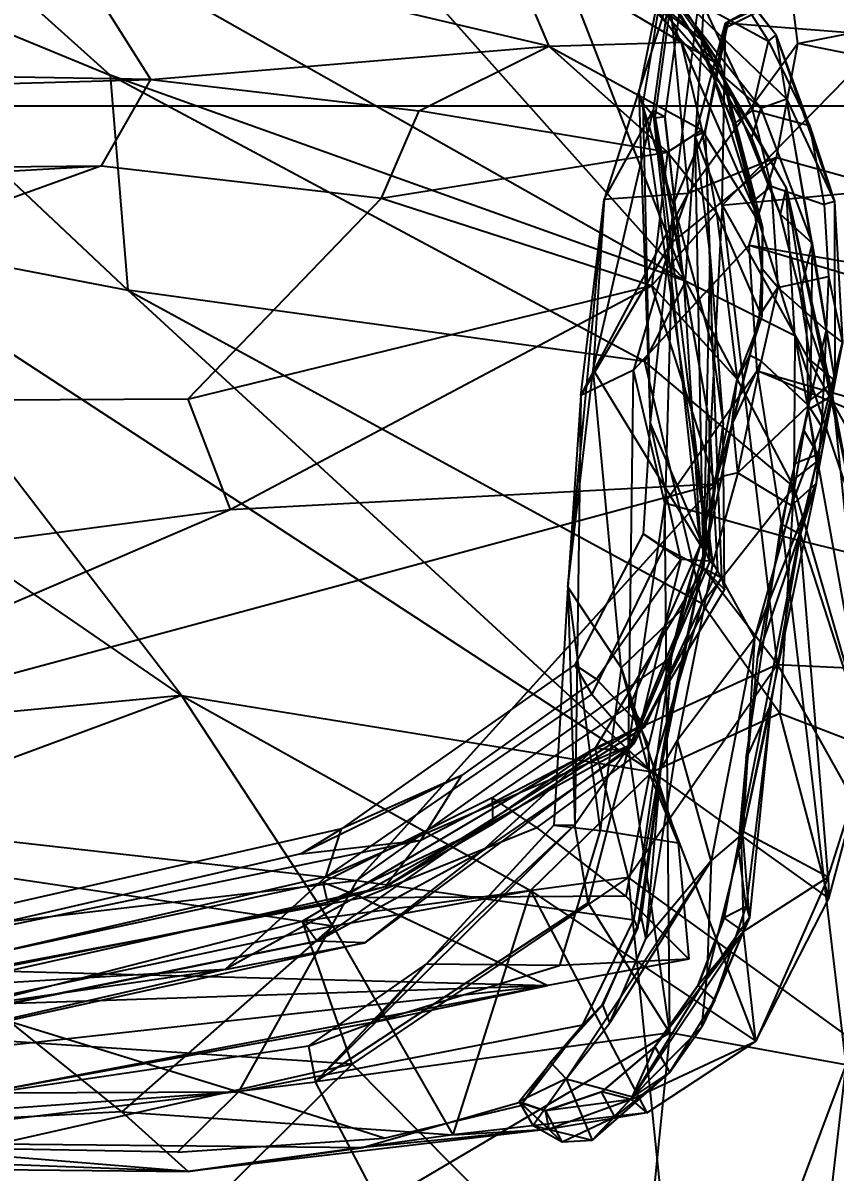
# Model space of a CAD drawing. Extents: x 11992 to 29481, y -6727 to 6811.
# Drawn here: x 17277.8 to 17313.9, y -1677.8 to -1626.6 of the extents above; entities that cross this region are included whole.
import ezdxf

# ---------------------------------------------------------------- set-up
doc = ezdxf.new("R2010")
doc.units = 0
doc.header["$MEASUREMENT"] = 0
doc.layers.get('0').update_dxf_attribs({"color": 8, "linetype": 'CONTINUOUS'})
doc.layers.get('Defpoints').update_dxf_attribs({"color": 8, "linetype": 'CONTINUOUS'})
doc.layers.add('zoylight 4标注', color=9, linetype='CONTINUOUS')
doc.styles.add('CCD-DIM', font='archs.shx', dxfattribs={"width": 0.8})
doc.dimstyles.new('zoylight_DIM_40', dxfattribs={"dimscale": 40, "dimtxt": 1.9, "dimasz": 0.4, "dimexe": 0.5, "dimexo": 0.5, "dimgap": 0.5, "dimtad": 1, "dimdec": 0, "dimrnd": 5, "dimzin": 12, "dimdsep": 46, "dimtxsty": 'CCD-DIM', "dimblk": 'CCD_Dimension_Tick', "dimcen": 0.125, "dimclrd": 44, "dimclre": 44, "dimclrt": 50, "dimadec": 0, "dimazin": 0, "dimtfac": 1, "dimtdec": 0, "dimtmove": 2, "dimatfit": 3, "dimldrblk": 'CCD_Leader_Dot', "dimfxl": 0, "dimtvp": 1, "dimtolj": 1, "dimtzin": 0, "dimarcsym": 0})

# ---------------------------------------------------------------- blocks, each defined once
blk = doc.blocks.new('CCD_Dimension_Tick')
at = {"color": 0, "linetype": 'ByBlock'}
for p, q in [((-1.0906, 0), (0, 0)), ((0, 0), (1.0906, 0))]:
    blk.add_line(p, q, dxfattribs=at)
at = {"color": 0, "linetype": 'Continuous', "const_width": 0.6075}
blk.add_lwpolyline([(-0.6104, -0.6104), (0.6104, 0.6104)], dxfattribs=at)
blk = doc.blocks.new('*D124')
at = {"layer": 'Defpoints', "color": 0, "linetype": 'Continuous'}
for p in [(16998.772, -1630.281), (16998.772, -1694.142, -420.001), (17698.772, -1694.142, -420.001)]:
    blk.add_point(p, dxfattribs=at)
at = {"layer": 'zoylight 4标注', "color": 44, "linetype": 'Continuous', "lineweight": -2}
blk.add_line((16998.772, -1674.142), (16998.772, -1610.281), dxfattribs=at)
at = {"layer": 'zoylight 4标注', "color": 44, "lineweight": -2}
for p, q in [((17698.772, -1674.142), (17698.772, -1610.281)), ((17682.772, -1630.281), (17014.772, -1630.281))]:
    blk.add_line(p, q, dxfattribs=at)
at = {"layer": 'zoylight 4标注', "color": 44, "linetype": 'Continuous', "lineweight": -2, "xscale": 16, "yscale": 16, "zscale": 16, "rotation": 180}
blk.add_blockref('CCD_Dimension_Tick', (16998.772, -1630.281), dxfattribs=at)
at = {"layer": 'zoylight 4标注', "color": 44, "linetype": 'Continuous', "lineweight": -2, "xscale": 16, "yscale": 16, "zscale": 16}
blk.add_blockref('CCD_Dimension_Tick', (17698.772, -1630.281), dxfattribs=at)
at = {"layer": 'zoylight 4标注', "color": 50, "linetype": 'Continuous', "insert": (17348.772, -1572.281), "char_height": 76, "attachment_point": 5, "style": 'CCD-DIM'}
blk.add_mtext('\\A1;700', dxfattribs=at)
blk = doc.blocks.new('CCD_Leader_Dot')
at = {"color": 0, "linetype": 'ByBlock'}
blk.add_line((-5, 0), (-10, 0), dxfattribs=at)
at = {"color": 0, "linetype": 'ByBlock', "const_width": 5}
blk.add_lwpolyline([(-2.5, 0, 1), (2.5, 0, 1)], format="xyb", close=True, dxfattribs=at)

msp = doc.modelspace()

# ---------------------------------------------------------------- linework, layer by layer
for p, q in [((17307.269, -1638.083, -1995.451), (17265.766, -1614.588, -1859.261)), ((17265.766, -1614.588, -1859.261), (17281.65, -1628.913, -1914.436)), ((17307.269, -1638.083, -1995.451), (17287.317, -1615.694, -1927.881)), ((17300.804, -1619.023, -2022.403), (17307.077, -1627.434, -2050.601)), ((17307.269, -1638.083, -1995.451), (17300.916, -1621.78, -1976.511)), ((17308.008, -1627.351, -2010.087), (17300.916, -1621.78, -1976.511)), ((17307.077, -1627.434, -2050.601), (17304.408, -1621.577, -2024.316)), ((17304.408, -1621.577, -2024.316), (17308.833, -1628.475, -2037.356)), ((17312.268, -1627.505, -2044.618), (17311.543, -1621.65, -2019.834)), ((17264.899, -1621.999, -1860.637), (17281.65, -1628.913, -1914.436)), ((17264.899, -1621.999, -1860.637), (17282.442, -1638.479, -1924.806)), ((17307.37, -1622.008, -2002.717), (17311.309, -1627.11, -2025.089)), ((17301.183, -1627.618, -2056.676), (17279.278, -1622.445, -2041.902)), ((17283.465, -1629.103, -2062.069), (17279.278, -1622.445, -2041.902)), ((17299.115, -1622.723, -2041.228), (17307.077, -1627.434, -2050.601)), ((17299.115, -1622.723, -2041.228), (17301.183, -1627.618, -2056.676)), ((17306.563, -1622.898, -2000.687), (17305.192, -1629.701, -1998.666)), ((17306.563, -1622.898, -2000.687), (17305.372, -1630.154, -2001.917)), ((17309.388, -1629.937, -2024.152), (17303.705, -1623.532, -1991.712)), ((17308.008, -1627.351, -2010.087), (17303.705, -1623.532, -1991.712)), ((17314.413, -1623.7, -1999.302), (17309.059, -1626.593, -1998.889)), ((17310.631, -1630.373, -2026.725), (17305.716, -1624.164, -1996.96)), ((17305.716, -1624.164, -1996.96), (17311.761, -1629.959, -2029.608)), ((17306.678, -1624.316, -2003.126), (17305.826, -1630.474, -2001.525)), ((17307.962, -1627.728, -2031.078), (17305.952, -1624.408, -2016.663)), ((17308.833, -1628.475, -2037.356), (17305.952, -1624.408, -2016.663)), ((17308.827, -1624, -2017.639), (17311.309, -1627.11, -2025.089)), ((17308.827, -1624, -2017.639), (17310.96, -1627.398, -2031.721)), ((17314.186, -1624.247, -1999.929), (17309.059, -1626.593, -1998.889)), ((17314.186, -1624.247, -1999.929), (17309.132, -1626.766, -1998.78)), ((17305.85, -1624.485, -2016.946), (17307.975, -1627.733, -2031.075)), ((17305.92, -1630.812, -2002.07), (17306.778, -1624.57, -2003.56)), ((17307.161, -1624.864, -2003.044), (17306.351, -1630.748, -2001.524)), ((17307.162, -1624.864, -2003.044), (17306.351, -1630.748, -2001.524)), ((17306.736, -1634.651, -1995.281), (17308.009, -1624.509, -1998.374)), ((17312.268, -1627.505, -2044.618), (17327.392, -1624.51, -2023.553)), ((17306.554, -1625.371, -2015.253), (17303.65, -1634.437, -2017.503)), ((17308.294, -1628.374, -2017.007), (17305.523, -1625.214, -2001.11)), ((17306.554, -1625.371, -2015.253), (17307.396, -1634.174, -2047.316)), ((17308.075, -1625.824, -2026.726), (17307.975, -1627.733, -2031.075)), ((17308.075, -1625.824, -2026.726), (17310.257, -1630.464, -2043.468)), ((17308.075, -1625.824, -2026.726), (17310.96, -1627.398, -2031.721)), ((17307.707, -1631.617, -1996.489), (17309.059, -1626.593, -1998.889)), ((17308.146, -1631.371, -1996.247), (17309.163, -1626.577, -1997.999)), ((17308.168, -1631.39, -1997.08), (17309.059, -1626.593, -1998.889)), ((17308.168, -1631.39, -1997.08), (17309.132, -1626.766, -1998.78)), ((17308.902, -1634.694, -1992.328), (17309.059, -1626.593, -1998.889)), ((17316.279, -1627.157, -1995.51), (17309.059, -1626.593, -1998.889)), ((17309.163, -1626.577, -1997.999), (17309.132, -1626.766, -1998.78)), ((17301.183, -1627.618, -2056.676), (17307.077, -1627.434, -2050.601)), ((17307.077, -1627.434, -2050.601), (17308.004, -1631.348, -2059.614)), ((17307.077, -1627.434, -2050.601), (17308.833, -1628.475, -2037.356)), ((17307.077, -1627.434, -2050.601), (17310.701, -1635.708, -2056.899)), ((17307.269, -1638.083, -1995.451), (17308.008, -1627.351, -2010.087)), ((17312.268, -1627.505, -2044.618), (17307.396, -1634.174, -2047.316)), ((17312.145, -1640.51, -2020.107), (17308.008, -1627.351, -2010.087)), ((17311.749, -1633.915, -2037.364), (17308.008, -1627.351, -2010.087)), ((17308.008, -1627.351, -2010.087), (17309.388, -1629.937, -2024.152)), ((17308.902, -1634.694, -1992.328), (17316.279, -1627.157, -1995.51)), ((17310.257, -1630.464, -2043.468), (17310.96, -1627.398, -2031.721)), ((17310.96, -1627.398, -2031.721), (17311.309, -1627.11, -2025.089)), ((17310.96, -1627.398, -2031.721), (17312.785, -1631.152, -2043.223)), ((17312.785, -1631.152, -2043.223), (17311.309, -1627.11, -2025.089)), ((17311.761, -1629.959, -2029.608), (17311.309, -1627.11, -2025.089)), ((17313.911, -1634.537, -2048.275), (17311.309, -1627.11, -2025.089)), ((17311.323, -1632.577, -2056.07), (17312.268, -1627.505, -2044.618)), ((17349.556, -1634.996, -2040.134), (17312.268, -1627.505, -2044.618)), ((17283.465, -1629.103, -2062.069), (17301.183, -1627.618, -2056.676)), ((17295.414, -1630.49, -2062.988), (17301.183, -1627.618, -2056.676)), ((17301.183, -1627.618, -2056.676), (17308.004, -1631.348, -2059.614)), ((17306.471, -1632.331, -2062.772), (17301.183, -1627.618, -2056.676)), ((17307.962, -1627.728, -2031.078), (17309.394, -1631.076, -2042.791)), ((17308.833, -1628.475, -2037.356), (17307.962, -1627.728, -2031.078)), ((17307.975, -1627.733, -2031.075), (17309.408, -1631.084, -2042.791)), ((17310.203, -1631.677, -2030.752), (17308.294, -1628.374, -2017.007)), ((17310.631, -1630.373, -2026.725), (17308.294, -1628.374, -2017.007)), ((17308.833, -1628.475, -2037.356), (17309.394, -1631.076, -2042.791)), ((17308.833, -1628.475, -2037.356), (17310.701, -1635.708, -2056.899)), ((17283.465, -1629.103, -2062.069), (17251.189, -1628.564, -2058.057)), ((17305.442, -1641.657, -1989.863), (17281.65, -1628.913, -1914.436)), ((17307.269, -1638.083, -1995.451), (17281.65, -1628.913, -1914.436)), ((17281.65, -1628.913, -1914.436), (17282.442, -1638.479, -1924.806)), ((17199.692, -1631.437, -2060.131), (17283.465, -1629.103, -2062.069)), ((17281.275, -1632.938, -2065.913), (17283.465, -1629.103, -2062.069)), ((17283.465, -1629.103, -2062.069), (17295.414, -1630.49, -2062.988)), ((17305.192, -1629.701, -1998.666), (17305.698, -1644.369, -1995.855)), ((17305.372, -1630.154, -2001.917), (17305.192, -1629.701, -1998.666)), ((17306.736, -1634.651, -1995.281), (17305.192, -1629.701, -1998.666)), ((17311.749, -1633.915, -2037.364), (17309.388, -1629.937, -2024.152)), ((17309.388, -1629.937, -2024.152), (17311.486, -1635.111, -2042.155)), ((17310.631, -1630.373, -2026.725), (17311.761, -1629.959, -2029.608)), ((17312.915, -1636.39, -2046.513), (17311.761, -1629.959, -2029.608)), ((17311.761, -1629.959, -2029.608), (17313.918, -1642.521, -2059.599)), ((17311.761, -1629.959, -2029.608), (17313.911, -1634.537, -2048.275)), ((17293.732, -1634.382, -2065.994), (17295.414, -1630.49, -2062.988)), ((17306.471, -1632.331, -2062.772), (17295.414, -1630.49, -2062.988)), ((17303.156, -1642.007, -2015.885), (17305.826, -1630.474, -2001.525)), ((17303.65, -1634.437, -2017.503), (17305.826, -1630.474, -2001.525)), ((17305.372, -1630.154, -2001.917), (17305.92, -1630.812, -2002.07)), ((17305.372, -1630.154, -2001.917), (17308.358, -1650.546, -1997.482)), ((17305.372, -1630.154, -2001.917), (17305.698, -1644.369, -1995.855)), ((17307.939, -1649.834, -1996.652), (17305.826, -1630.474, -2001.525)), ((17305.826, -1630.474, -2001.525), (17306.351, -1630.748, -2001.524)), ((17307.18, -1637.954, -1999.564), (17305.826, -1630.474, -2001.525)), ((17310.257, -1630.464, -2043.468), (17309.408, -1631.084, -2042.791)), ((17310.631, -1630.373, -2026.725), (17310.203, -1631.677, -2030.752)), ((17310.257, -1630.464, -2043.468), (17311.084, -1633.853, -2052.401)), ((17310.257, -1630.464, -2043.468), (17312.785, -1631.152, -2043.223)), ((17310.631, -1630.373, -2026.725), (17312.915, -1636.39, -2046.513)), ((17305.92, -1630.812, -2002.07), (17306.351, -1630.748, -2001.524)), ((17305.92, -1630.812, -2002.07), (17307.116, -1637.576, -1999.745)), ((17305.92, -1630.812, -2002.07), (17308.358, -1650.546, -1997.482)), ((17307.18, -1637.954, -1999.564), (17306.351, -1630.748, -2001.524)), ((17306.351, -1630.748, -2001.524), (17307.116, -1637.576, -1999.745)), ((17310.285, -1634.501, -2051.834), (17309.394, -1631.076, -2042.791)), ((17309.408, -1631.084, -2042.791), (17310.297, -1634.506, -2051.835)), ((17306.471, -1632.331, -2062.772), (17308.004, -1631.348, -2059.614)), ((17306.736, -1634.651, -1995.281), (17308.146, -1631.371, -1996.247)), ((17307.707, -1631.617, -1996.489), (17308.168, -1631.39, -1997.08)), ((17308.645, -1635.026, -2062.863), (17308.004, -1631.348, -2059.614)), ((17310.701, -1635.708, -2056.899), (17308.004, -1631.348, -2059.614)), ((17308.146, -1631.371, -1996.247), (17308.48, -1641.064, -1993.098)), ((17308.146, -1631.371, -1996.247), (17308.168, -1631.39, -1997.08)), ((17308.368, -1637.01, -1995.236), (17308.168, -1631.39, -1997.08)), ((17308.368, -1637.01, -1995.236), (17308.168, -1631.39, -1997.08)), ((17312.785, -1631.152, -2043.223), (17313.911, -1634.537, -2048.275)), ((17312.785, -1631.152, -2043.223), (17313.444, -1634.669, -2052.418)), ((17308.902, -1634.694, -1992.328), (17307.707, -1631.617, -1996.489)), ((17308.078, -1650.872, -1991.812), (17307.707, -1631.617, -1996.489)), ((17307.707, -1631.617, -1996.489), (17308.368, -1637.01, -1995.236)), ((17310.203, -1631.677, -2030.752), (17311.486, -1635.09, -2042.129)), ((17293.732, -1634.382, -2065.994), (17306.471, -1632.331, -2062.772)), ((17306.471, -1632.331, -2062.772), (17305.777, -1638.276, -2065.582)), ((17306.471, -1632.331, -2062.772), (17308.645, -1635.026, -2062.863)), ((17311.323, -1632.577, -2056.07), (17306.598, -1636.395, -2055.514)), ((17311.323, -1632.577, -2056.07), (17307.396, -1634.174, -2047.316)), ((17310.106, -1636.47, -2060.567), (17311.323, -1632.577, -2056.07)), ((17311.323, -1632.577, -2056.07), (17351.425, -1643.593, -2056.102)), ((17200.468, -1637.566, -2066.023), (17281.275, -1632.938, -2065.913)), ((17200.946, -1633.905, -2063.23), (17281.275, -1632.938, -2065.913)), ((17281.275, -1632.938, -2065.913), (17251.99, -1643.502, -2069.438)), ((17281.275, -1632.938, -2065.913), (17293.732, -1634.382, -2065.994)), ((17308.902, -1634.694, -1992.328), (17316.695, -1633.944, -1991.778)), ((17311.084, -1633.853, -2052.401), (17310.297, -1634.506, -2051.835)), ((17311.084, -1633.853, -2052.401), (17311.378, -1638.357, -2061.187)), ((17311.084, -1633.853, -2052.401), (17313.444, -1634.669, -2052.418)), ((17311.749, -1633.915, -2037.364), (17311.486, -1635.111, -2042.155)), ((17312.145, -1640.51, -2020.107), (17311.749, -1633.915, -2037.364)), ((17311.749, -1633.915, -2037.364), (17314.843, -1648.496, -2051.839)), ((17311.749, -1633.915, -2037.364), (17313.811, -1643.169, -2059.137)), ((17311.749, -1633.915, -2037.364), (17312.664, -1639.727, -2053.578)), ((17293.732, -1634.382, -2065.994), (17285.11, -1643.334, -2068.05)), ((17293.732, -1634.382, -2065.994), (17305.777, -1638.276, -2065.582)), ((17302.035, -1651.696, -2041.628), (17303.65, -1634.437, -2017.503)), ((17302.608, -1643.174, -2054.221), (17307.396, -1634.174, -2047.316)), ((17302.608, -1643.174, -2054.221), (17303.65, -1634.437, -2017.503)), ((17303.65, -1634.437, -2017.503), (17303.156, -1642.007, -2015.885)), ((17307.396, -1634.174, -2047.316), (17303.65, -1634.437, -2017.503)), ((17306.736, -1634.651, -1995.281), (17305.698, -1644.369, -1995.855)), ((17306.736, -1634.651, -1995.281), (17306.304, -1649.942, -1992.051)), ((17306.598, -1636.395, -2055.514), (17307.396, -1634.174, -2047.316)), ((17306.736, -1634.651, -1995.281), (17308.48, -1641.064, -1993.098)), ((17310.701, -1635.708, -2056.899), (17310.285, -1634.501, -2051.834)), ((17310.285, -1634.501, -2051.834), (17310.659, -1637.511, -2058.04)), ((17310.297, -1634.506, -2051.835), (17310.671, -1637.515, -2058.042)), ((17313.911, -1634.537, -2048.275), (17313.444, -1634.669, -2052.418)), ((17313.444, -1634.669, -2052.418), (17313.638, -1637.869, -2058.982)), ((17313.911, -1634.537, -2048.275), (17313.918, -1642.521, -2059.599)), ((17313.911, -1634.537, -2048.275), (17314.268, -1640.802, -2061.098)), ((17308.645, -1635.026, -2062.863), (17305.777, -1638.276, -2065.582)), ((17308.902, -1634.694, -1992.328), (17308.078, -1650.872, -1991.812)), ((17308.645, -1635.026, -2062.863), (17309.567, -1642.448, -2064.532)), ((17308.645, -1635.026, -2062.863), (17310.668, -1639.66, -2061.316)), ((17308.902, -1634.694, -1992.328), (17320.591, -1655.595, -1984.998)), ((17311.373, -1655.144, -1985.68), (17308.902, -1634.694, -1992.328)), ((17312.915, -1636.39, -2046.513), (17311.486, -1635.09, -2042.129)), ((17312.376, -1638.583, -2050.945), (17311.486, -1635.09, -2042.129)), ((17311.486, -1635.111, -2042.155), (17312.664, -1639.727, -2053.578)), ((17284.829, -1656.531, -1962.324), (17268.969, -1635.887, -1887.625)), ((17305.78, -1659.922, -2010.598), (17268.969, -1635.887, -1887.625)), ((17268.969, -1635.887, -1887.625), (17282.442, -1638.479, -1924.806)), ((17310.701, -1635.708, -2056.899), (17310.659, -1637.511, -2058.04)), ((17310.701, -1635.708, -2056.899), (17310.668, -1639.66, -2061.316)), ((17306.598, -1636.395, -2055.514), (17302.608, -1643.174, -2054.221)), ((17306.598, -1636.395, -2055.514), (17304.959, -1642.041, -2060.385)), ((17310.106, -1636.47, -2060.567), (17304.959, -1642.041, -2060.385)), ((17310.106, -1636.47, -2060.567), (17351.425, -1643.593, -2056.102)), ((17310.106, -1636.47, -2060.567), (17356.685, -1650.395, -2062.042)), ((17310.465, -1642.072, -2062.86), (17310.106, -1636.47, -2060.567)), ((17312.915, -1636.39, -2046.513), (17312.376, -1638.583, -2050.945)), ((17312.915, -1636.39, -2046.513), (17312.854, -1641.626, -2056.936)), ((17312.915, -1636.39, -2046.513), (17313.918, -1642.521, -2059.599)), ((17308.078, -1650.872, -1991.812), (17308.368, -1637.01, -1995.236)), ((17308.368, -1637.01, -1995.236), (17308.954, -1644.473, -1993.383)), ((17308.48, -1641.064, -1993.098), (17308.368, -1637.01, -1995.236)), ((17308.368, -1637.01, -1995.236), (17308.954, -1644.473, -1993.383)), ((17307.116, -1637.576, -1999.745), (17308.343, -1644.431, -1997.903)), ((17310.671, -1637.515, -2058.042), (17310.551, -1639.622, -2061.238)), ((17310.668, -1639.66, -2061.316), (17310.659, -1637.511, -2058.04)), ((17311.378, -1638.357, -2061.187), (17310.671, -1637.515, -2058.042)), ((17307.269, -1638.083, -1995.451), (17305.442, -1641.657, -1989.863)), ((17307.18, -1637.954, -1999.564), (17307.939, -1649.834, -1996.652)), ((17307.18, -1637.954, -1999.564), (17308.343, -1644.431, -1997.903)), ((17312.145, -1640.51, -2020.107), (17307.269, -1638.083, -1995.451)), ((17307.269, -1638.083, -1995.451), (17312.093, -1647.246, -2016.184)), ((17311.378, -1638.357, -2061.187), (17313.638, -1637.869, -2058.982)), ((17313.638, -1637.869, -2058.982), (17313.533, -1640.262, -2062.548)), ((17313.638, -1637.869, -2058.982), (17314.268, -1640.802, -2061.098)), ((17305.442, -1641.657, -1989.863), (17282.442, -1638.479, -1924.806)), ((17282.442, -1638.479, -1924.806), (17308.008, -1652.421, -2004.703)), ((17305.78, -1659.922, -2010.598), (17282.442, -1638.479, -1924.806)), ((17285.11, -1643.334, -2068.05), (17305.777, -1638.276, -2065.582)), ((17287.005, -1648.241, -2067.458), (17305.777, -1638.276, -2065.582)), ((17308.604, -1647.094, -2065.626), (17305.777, -1638.276, -2065.582)), ((17309.567, -1642.448, -2064.532), (17305.777, -1638.276, -2065.582)), ((17311.378, -1638.357, -2061.187), (17310.551, -1639.622, -2061.238)), ((17311.378, -1638.357, -2061.187), (17310.636, -1641.645, -2064.101)), ((17311.378, -1638.357, -2061.187), (17313.533, -1640.262, -2062.548)), ((17312.854, -1641.626, -2056.936), (17312.376, -1638.583, -2050.945)), ((17309.567, -1642.448, -2064.532), (17310.668, -1639.66, -2061.316)), ((17310.121, -1641.388, -2062.754), (17310.668, -1639.66, -2061.316)), ((17310.551, -1639.622, -2061.238), (17310.136, -1641.395, -2062.753)), ((17312.75, -1643.79, -2060.243), (17312.664, -1639.727, -2053.578)), ((17312.664, -1639.727, -2053.578), (17313.811, -1643.169, -2059.137)), ((17313.533, -1640.262, -2062.548), (17312.743, -1643.608, -2065.263)), ((17313.533, -1640.262, -2062.548), (17313.325, -1644.535, -2065.019)), ((17313.533, -1640.262, -2062.548), (17314.268, -1640.802, -2061.098)), ((17312.145, -1640.51, -2020.107), (17312.093, -1647.246, -2016.184)), ((17312.145, -1640.51, -2020.107), (17314.843, -1648.496, -2051.839)), ((17312.145, -1640.51, -2020.107), (17315.444, -1658.845, -2051.343)), ((17313.095, -1647.088, -2064.867), (17314.268, -1640.802, -2061.098)), ((17313.325, -1644.535, -2065.019), (17314.268, -1640.802, -2061.098)), ((17314.268, -1640.802, -2061.098), (17313.918, -1642.521, -2059.599)), ((17308.48, -1641.064, -1993.098), (17308.954, -1644.473, -1993.383)), ((17308.48, -1641.064, -1993.098), (17308.868, -1651.272, -1991.111)), ((17305.442, -1641.657, -1989.863), (17312.093, -1647.246, -2016.184)), ((17305.442, -1641.657, -1989.863), (17308.008, -1652.421, -2004.703)), ((17309.328, -1644.497, -2064.421), (17310.121, -1641.388, -2062.754)), ((17310.136, -1641.395, -2062.753), (17309.385, -1644.351, -2064.364)), ((17310.636, -1641.645, -2064.101), (17309.385, -1644.351, -2064.364)), ((17310.121, -1641.388, -2062.754), (17309.567, -1642.448, -2064.532)), ((17309.605, -1646.615, -2066.126), (17310.636, -1641.645, -2064.101)), ((17310.636, -1641.645, -2064.101), (17310.136, -1641.395, -2062.753)), ((17310.636, -1641.645, -2064.101), (17312.743, -1643.608, -2065.263)), ((17312.854, -1641.626, -2056.936), (17312.814, -1643.374, -2059.777)), ((17312.854, -1641.626, -2056.936), (17313.918, -1642.521, -2059.599)), ((17302.035, -1651.696, -2041.628), (17303.156, -1642.007, -2015.885)), ((17304.959, -1642.041, -2060.385), (17302.608, -1643.174, -2054.221)), ((17307.939, -1649.834, -1996.652), (17303.156, -1642.007, -2015.885)), ((17304.401, -1655.291, -2023.961), (17303.156, -1642.007, -2015.885)), ((17304.737, -1658.842, -2062.361), (17304.959, -1642.041, -2060.385)), ((17306.355, -1647.968, -2062.984), (17304.959, -1642.041, -2060.385)), ((17310.465, -1642.072, -2062.86), (17306.355, -1647.968, -2062.984)), ((17352.24, -1659.553, -2065.264), (17310.465, -1642.072, -2062.86)), ((17310.465, -1642.072, -2062.86), (17362.136, -1656.953, -2064.437)), ((17310.465, -1642.072, -2062.86), (17311.626, -1649.451, -2064.247)), ((17308.604, -1647.094, -2065.626), (17309.567, -1642.448, -2064.532)), ((17309.328, -1644.497, -2064.421), (17309.567, -1642.448, -2064.532)), ((17313.918, -1642.521, -2059.599), (17312.814, -1643.374, -2059.777)), ((17313.095, -1647.088, -2064.867), (17313.918, -1642.521, -2059.599)), ((17313.171, -1645.799, -2062.23), (17313.918, -1642.521, -2059.599)), ((17285.11, -1643.334, -2068.05), (17251.99, -1643.502, -2069.438)), ((17285.11, -1643.334, -2068.05), (17287.005, -1648.241, -2067.458)), ((17302.608, -1643.174, -2054.221), (17302.035, -1651.696, -2041.628)), ((17302.608, -1643.174, -2054.221), (17302.345, -1662.279, -2056.26)), ((17312.362, -1649.285, -2061.592), (17313.811, -1643.169, -2059.137)), ((17312.521, -1644.704, -2060.895), (17312.814, -1643.374, -2059.777)), ((17312.75, -1643.79, -2060.243), (17313.811, -1643.169, -2059.137)), ((17313.097, -1646.115, -2061.539), (17313.811, -1643.169, -2059.137)), ((17314.843, -1648.496, -2051.839), (17313.811, -1643.169, -2059.137)), ((17313.811, -1643.169, -2059.137), (17315.444, -1658.845, -2051.343)), ((17309.605, -1646.615, -2066.126), (17312.743, -1643.608, -2065.263)), ((17312.75, -1643.79, -2060.243), (17311.951, -1647.016, -2061.839)), ((17311.984, -1648.059, -2065.792), (17312.743, -1643.608, -2065.263)), ((17313.325, -1644.535, -2065.019), (17312.743, -1643.608, -2065.263)), ((17313.097, -1646.115, -2061.539), (17312.75, -1643.79, -2060.243)), ((17305.698, -1644.369, -1995.855), (17305.381, -1649.324, -1994.133)), ((17307.057, -1650.47, -1997.199), (17305.698, -1644.369, -1995.855)), ((17308.358, -1650.546, -1997.482), (17305.698, -1644.369, -1995.855)), ((17308.888, -1646.778, -2064.937), (17309.385, -1644.351, -2064.364)), ((17309.605, -1646.615, -2066.126), (17309.385, -1644.351, -2064.364)), ((17308.078, -1650.872, -1991.812), (17308.954, -1644.473, -1993.383)), ((17308.343, -1644.431, -1997.903), (17308.703, -1650.927, -1996.523)), ((17308.358, -1650.546, -1997.482), (17308.343, -1644.431, -1997.903)), ((17308.343, -1644.431, -1997.903), (17308.703, -1650.927, -1996.523)), ((17308.604, -1647.094, -2065.626), (17309.328, -1644.497, -2064.421)), ((17308.871, -1646.775, -2064.939), (17309.328, -1644.497, -2064.421)), ((17309.004, -1651.798, -1992.313), (17308.954, -1644.473, -1993.383)), ((17309.003, -1651.798, -1992.314), (17308.954, -1644.473, -1993.383)), ((17311.984, -1648.059, -2065.792), (17313.325, -1644.535, -2065.019)), ((17312.15, -1646.194, -2061.647), (17312.521, -1644.704, -2060.895)), ((17313.171, -1645.799, -2062.23), (17312.521, -1644.704, -2060.895)), ((17313.325, -1644.535, -2065.019), (17313.095, -1647.088, -2064.867)), ((17284.829, -1656.531, -1962.324), (17268.204, -1645.114, -1903.963)), ((17313.171, -1645.799, -2062.23), (17312.15, -1646.194, -2061.647)), ((17313.171, -1645.799, -2062.23), (17312.39, -1649.361, -2062.377)), ((17313.171, -1645.799, -2062.23), (17313.095, -1647.088, -2064.867)), ((17312.15, -1646.194, -2061.647), (17311.531, -1648.893, -2061.702)), ((17313.097, -1646.115, -2061.539), (17311.951, -1647.016, -2061.839)), ((17313.097, -1646.115, -2061.539), (17312.362, -1649.285, -2061.592)), ((17308.871, -1646.775, -2064.939), (17308.215, -1649.795, -2064.266)), ((17308.888, -1646.778, -2064.937), (17308.33, -1649.303, -2064.426)), ((17309.605, -1646.615, -2066.126), (17308.482, -1650.62, -2064.938)), ((17308.604, -1647.094, -2065.626), (17308.871, -1646.775, -2064.939)), ((17309.605, -1646.615, -2066.126), (17308.888, -1646.778, -2064.937)), ((17309.605, -1646.615, -2066.126), (17311.984, -1648.059, -2065.792)), ((17257.659, -1660.838, -2067.378), (17308.604, -1647.094, -2065.626)), ((17287.005, -1648.241, -2067.458), (17308.604, -1647.094, -2065.626)), ((17308.604, -1647.094, -2065.626), (17292.645, -1664.755, -2061.553)), ((17308.604, -1647.094, -2065.626), (17306.637, -1654.835, -2063.087)), ((17312.093, -1647.246, -2016.184), (17308.008, -1652.421, -2004.703)), ((17308.604, -1647.094, -2065.626), (17308.215, -1649.795, -2064.266)), ((17313.095, -1647.088, -2064.867), (17309.826, -1662.679, -2060.394)), ((17310.343, -1653.972, -2064.387), (17313.095, -1647.088, -2064.867)), ((17310.493, -1654.766, -2059.859), (17311.951, -1647.016, -2061.839)), ((17312.093, -1647.246, -2016.184), (17311.471, -1657.311, -2023.083)), ((17312.362, -1649.285, -2061.592), (17311.951, -1647.016, -2061.839)), ((17311.984, -1648.059, -2065.792), (17313.095, -1647.088, -2064.867)), ((17312.093, -1647.246, -2016.184), (17315.444, -1658.845, -2051.343)), ((17312.39, -1649.361, -2062.377), (17313.095, -1647.088, -2064.867)), ((17304.737, -1658.842, -2062.361), (17306.355, -1647.968, -2062.984)), ((17306.578, -1671.535, -2065.034), (17306.355, -1647.968, -2062.984)), ((17311.626, -1649.451, -2064.247), (17306.355, -1647.968, -2062.984)), ((17238.256, -1654.732, -2069.791), (17287.005, -1648.241, -2067.458)), ((17257.659, -1660.838, -2067.378), (17287.005, -1648.241, -2067.458)), ((17311.984, -1648.059, -2065.792), (17310.343, -1653.972, -2064.387)), ((17309.969, -1659.309, -2057.97), (17311.531, -1648.893, -2061.702)), ((17312.39, -1649.361, -2062.377), (17311.531, -1648.893, -2061.702)), ((17305.381, -1649.324, -1994.133), (17302.347, -1655.152, -1993.206)), ((17306.304, -1649.942, -1992.051), (17305.381, -1649.324, -1994.133)), ((17307.057, -1650.47, -1997.199), (17305.381, -1649.324, -1994.133)), ((17308.33, -1649.303, -2064.426), (17306.161, -1659.849, -2060.101)), ((17308.482, -1650.62, -2064.938), (17308.33, -1649.303, -2064.426)), ((17312.362, -1649.285, -2061.592), (17309.74, -1662.539, -2056.597)), ((17312.362, -1649.285, -2061.592), (17310.493, -1654.766, -2059.859)), ((17311.084, -1656.86, -2059.777), (17312.39, -1649.361, -2062.377)), ((17352.24, -1659.553, -2065.264), (17311.626, -1649.451, -2064.247)), ((17311.626, -1649.451, -2064.247), (17314.409, -1672.959, -2065.685)), ((17312.362, -1649.285, -2061.592), (17315.444, -1658.845, -2051.343)), ((17313.624, -1664.614, -2052.029), (17312.362, -1649.285, -2061.592)), ((17306.304, -1649.942, -1992.051), (17303.105, -1656.471, -1991.358)), ((17304.808, -1656.957, -1995.935), (17307.939, -1649.834, -1996.652)), ((17306.304, -1649.942, -1992.051), (17308.868, -1651.272, -1991.111)), ((17308.215, -1649.795, -2064.266), (17306.414, -1658.166, -2060.885)), ((17306.637, -1654.835, -2063.087), (17308.215, -1649.795, -2064.266)), ((17307.102, -1652.712, -2003.016), (17307.939, -1649.834, -1996.652)), ((17307.939, -1649.834, -1996.652), (17308.703, -1650.927, -1996.523)), ((17307.057, -1650.47, -1997.199), (17303.316, -1655.792, -1995.542)), ((17307.057, -1650.47, -1997.199), (17305.247, -1657.869, -1997.12)), ((17308.358, -1650.546, -1997.482), (17305.247, -1657.869, -1997.12)), ((17308.358, -1650.546, -1997.482), (17307.057, -1650.47, -1997.199)), ((17308.358, -1650.546, -1997.482), (17308.703, -1650.927, -1996.523)), ((17308.078, -1650.872, -1991.812), (17303.248, -1658.862, -1991.812)), ((17308.078, -1650.872, -1991.812), (17304.71, -1658.968, -1992.29)), ((17308.703, -1650.927, -1996.523), (17305.453, -1657.931, -1995.996)), ((17308.703, -1650.927, -1996.523), (17305.453, -1657.931, -1995.996)), ((17308.482, -1650.62, -2064.938), (17306.916, -1658.514, -2062.105)), ((17308.078, -1650.872, -1991.812), (17309.004, -1651.798, -1992.313)), ((17311.373, -1655.144, -1985.68), (17308.078, -1650.872, -1991.812)), ((17308.482, -1650.62, -2064.938), (17310.343, -1653.972, -2064.387)), ((17304.988, -1658.66, -1990.793), (17308.868, -1651.272, -1991.111)), ((17308.868, -1651.272, -1991.111), (17309.003, -1651.798, -1992.314)), ((17302.035, -1651.696, -2041.628), (17301.408, -1662.301, -2049.529)), ((17302.035, -1651.696, -2041.628), (17304.401, -1655.291, -2023.961)), ((17302.035, -1651.696, -2041.628), (17303.465, -1662.539, -2042.348)), ((17302.035, -1651.696, -2041.628), (17302.345, -1662.279, -2056.26)), ((17309.004, -1651.798, -1992.313), (17304.71, -1658.968, -1992.29)), ((17309.003, -1651.798, -1992.314), (17304.71, -1658.968, -1992.291)), ((17305.78, -1659.922, -2010.598), (17308.008, -1652.421, -2004.703)), ((17308.008, -1652.421, -2004.703), (17311.471, -1657.311, -2023.083)), ((17307.102, -1652.712, -2003.016), (17304.401, -1655.291, -2023.961)), ((17307.102, -1652.712, -2003.016), (17305.619, -1658.768, -2002.73)), ((17310.343, -1653.972, -2064.387), (17306.916, -1658.514, -2062.105)), ((17310.343, -1653.972, -2064.387), (17308.408, -1663.88, -2060.309)), ((17310.343, -1653.972, -2064.387), (17309.826, -1662.679, -2060.394)), ((17302.347, -1655.152, -1993.206), (17291.959, -1662.466, -1994.098)), ((17292.645, -1664.755, -2061.553), (17306.637, -1654.835, -2063.087)), ((17303.316, -1655.792, -1995.542), (17302.347, -1655.152, -1993.206)), ((17303.105, -1656.471, -1991.358), (17302.347, -1655.152, -1993.206)), ((17311.373, -1655.144, -1985.68), (17303.248, -1658.862, -1991.812)), ((17311.373, -1655.144, -1985.68), (17304.728, -1664.632, -1985.559)), ((17304.971, -1666.515, -2057.509), (17306.637, -1654.835, -2063.087)), ((17306.637, -1654.835, -2063.087), (17306.414, -1658.166, -2060.885)), ((17309.74, -1662.539, -2056.597), (17310.493, -1654.766, -2059.859)), ((17311.373, -1655.144, -1985.68), (17320.591, -1655.595, -1984.998)), ((17311.373, -1655.144, -1985.68), (17324.76, -1679.15, -1979.846)), ((17304.401, -1655.291, -2023.961), (17303.465, -1662.539, -2042.348)), ((17304.401, -1655.291, -2023.961), (17306.941, -1663.099, -2030.247)), ((17304.401, -1655.291, -2023.961), (17305.674, -1660.03, -2018.094)), ((17303.316, -1655.792, -1995.542), (17297.293, -1660.083, -1995.936)), ((17303.316, -1655.792, -1995.542), (17305.247, -1657.869, -1997.12)), ((17284.829, -1656.531, -1962.324), (17266.964, -1663.146, -1957.048)), ((17284.829, -1656.531, -1962.324), (17269.898, -1657.951, -1941.656)), ((17284.829, -1656.531, -1962.324), (17291.571, -1666.786, -2005.683)), ((17284.829, -1656.531, -1962.324), (17300.366, -1665.21, -2012.588)), ((17284.829, -1656.531, -1962.324), (17305.78, -1659.922, -2010.598)), ((17303.105, -1656.471, -1991.358), (17291.254, -1664.593, -1992.478)), ((17303.105, -1656.471, -1991.358), (17304.988, -1658.66, -1990.793)), ((17304.808, -1656.957, -1995.935), (17298.66, -1661.083, -1996.323)), ((17304.808, -1656.957, -1995.935), (17305.619, -1658.768, -2002.73)), ((17304.808, -1656.957, -1995.935), (17305.453, -1657.931, -1995.996)), ((17311.084, -1656.86, -2059.777), (17309.826, -1662.679, -2060.394)), ((17311.084, -1656.86, -2059.777), (17309.969, -1659.309, -2057.97)), ((17311.084, -1656.86, -2059.777), (17309.97, -1665.922, -2055.256)), ((17311.084, -1656.86, -2059.777), (17310.128, -1666.41, -2056.844)), ((17305.78, -1659.922, -2010.598), (17311.471, -1657.311, -2023.083)), ((17311.471, -1657.311, -2023.083), (17315.444, -1658.845, -2051.343)), ((17313.648, -1665.56, -2046), (17311.471, -1657.311, -2023.083)), ((17305.247, -1657.869, -1997.12), (17293.893, -1665.037, -1998.336)), ((17295.491, -1662.971, -1997.813), (17305.247, -1657.869, -1997.12)), ((17305.453, -1657.931, -1995.996), (17298.696, -1662.232, -1996.617)), ((17305.453, -1657.931, -1995.996), (17298.696, -1662.232, -1996.617)), ((17304.971, -1666.515, -2057.509), (17306.414, -1658.166, -2060.885)), ((17305.148, -1666.885, -2056.476), (17306.414, -1658.166, -2060.885)), ((17305.247, -1657.869, -1997.12), (17305.453, -1657.931, -1995.996)), ((17304.988, -1658.66, -1990.793), (17286.779, -1668.728, -1992.706)), ((17304.988, -1658.66, -1990.793), (17291.254, -1664.593, -1992.478)), ((17304.988, -1658.66, -1990.793), (17292.993, -1667.53, -1992.642)), ((17304.988, -1658.66, -1990.793), (17304.71, -1658.968, -1992.291)), ((17306.916, -1658.514, -2062.105), (17305.511, -1667.353, -2057.532)), ((17306.161, -1659.849, -2060.101), (17306.916, -1658.514, -2062.105)), ((17308.408, -1663.88, -2060.309), (17306.916, -1658.514, -2062.105)), ((17303.248, -1658.862, -1991.812), (17290.212, -1666.575, -1993.422)), ((17303.248, -1658.862, -1991.812), (17290.867, -1667.465, -1993.667)), ((17303.248, -1658.862, -1991.812), (17298.19, -1663.467, -1992.874)), ((17304.71, -1658.968, -1992.29), (17298.19, -1663.467, -1992.874)), ((17304.71, -1658.968, -1992.291), (17298.19, -1663.467, -1992.874)), ((17305.619, -1658.768, -2002.73), (17300.654, -1662.394, -2003.399)), ((17304.737, -1658.842, -2062.361), (17302.345, -1662.279, -2056.26)), ((17304.737, -1658.842, -2062.361), (17302.941, -1665.756, -2061.94)), ((17303.248, -1658.862, -1991.812), (17304.71, -1658.968, -1992.29)), ((17304.728, -1664.632, -1985.559), (17303.248, -1658.862, -1991.812)), ((17306.578, -1671.535, -2065.034), (17304.737, -1658.842, -2062.361)), ((17305.674, -1660.03, -2018.094), (17305.619, -1658.768, -2002.73)), ((17313.624, -1664.614, -2052.029), (17315.444, -1658.845, -2051.343)), ((17313.648, -1665.56, -2046), (17315.444, -1658.845, -2051.343)), ((17309.969, -1659.309, -2057.97), (17309.618, -1663.223, -2055.997)), ((17297.293, -1660.083, -1995.936), (17290.148, -1663.576, -1996.91)), ((17297.293, -1660.083, -1995.936), (17291.959, -1662.466, -1994.098)), ((17297.293, -1660.083, -1995.936), (17295.491, -1662.971, -1997.813)), ((17300.366, -1665.21, -2012.588), (17305.78, -1659.922, -2010.598)), ((17305.674, -1660.03, -2018.094), (17304.61, -1665.463, -2017.082)), ((17306.161, -1659.849, -2060.101), (17305.296, -1666.394, -2056.754)), ((17306.161, -1659.849, -2060.101), (17305.511, -1667.353, -2057.532)), ((17305.674, -1660.03, -2018.094), (17306.941, -1663.099, -2030.247)), ((17310.405, -1671.908, -2047.762), (17305.78, -1659.922, -2010.598)), ((17305.78, -1659.922, -2010.598), (17313.648, -1665.56, -2046)), ((17257.659, -1660.838, -2067.378), (17292.645, -1664.755, -2061.553)), ((17298.66, -1661.083, -1996.323), (17291.124, -1664.851, -1997.213)), ((17300.654, -1662.394, -2003.399), (17298.66, -1661.083, -1996.323)), ((17298.66, -1661.083, -1996.323), (17298.696, -1662.232, -1996.617)), ((17290.803, -1673.722, -2059.371), (17302.345, -1662.279, -2056.26)), ((17298.696, -1662.232, -1996.617), (17291.335, -1665.736, -1997.716)), ((17298.696, -1662.232, -1996.617), (17291.335, -1665.736, -1997.716)), ((17293.893, -1665.037, -1998.336), (17298.696, -1662.232, -1996.617)), ((17302.345, -1662.279, -2056.26), (17295.727, -1668.482, -2055.506)), ((17301.408, -1662.301, -2049.529), (17295.727, -1668.482, -2055.506)), ((17301.408, -1662.301, -2049.529), (17302.345, -1662.279, -2056.26)), ((17301.408, -1662.301, -2049.529), (17303.465, -1662.539, -2042.348)), ((17302.941, -1665.756, -2061.94), (17302.345, -1662.279, -2056.26)), ((17291.959, -1662.466, -1994.098), (17269.519, -1667.548, -1995.716)), ((17290.148, -1663.576, -1996.91), (17291.959, -1662.466, -1994.098)), ((17291.254, -1664.593, -1992.478), (17291.959, -1662.466, -1994.098)), ((17292.894, -1665.531, -2005.373), (17300.654, -1662.394, -2003.399)), ((17304.61, -1665.463, -2017.082), (17300.654, -1662.394, -2003.399)), ((17303.465, -1662.539, -2042.348), (17301.666, -1668.547, -2041.243)), ((17306.941, -1663.099, -2030.247), (17303.465, -1662.539, -2042.348)), ((17309.826, -1662.679, -2060.394), (17308.219, -1669.1, -2057.352)), ((17308.408, -1663.88, -2060.309), (17309.826, -1662.679, -2060.394)), ((17309.74, -1662.539, -2056.597), (17308.995, -1666.424, -2054.203)), ((17313.624, -1664.614, -2052.029), (17309.74, -1662.539, -2056.597)), ((17309.74, -1662.539, -2056.597), (17309.85, -1667.025, -2053.94)), ((17310.128, -1666.41, -2056.844), (17309.826, -1662.679, -2060.394)), ((17291.571, -1666.786, -2005.683), (17266.964, -1663.146, -1957.048)), ((17269.425, -1668.345, -1999.636), (17295.491, -1662.971, -1997.813)), ((17290.148, -1663.576, -1996.91), (17295.491, -1662.971, -1997.813)), ((17295.491, -1662.971, -1997.813), (17293.893, -1665.037, -1998.336)), ((17306.941, -1663.099, -2030.247), (17307.418, -1668.263, -2031.21)), ((17308.991, -1666.427, -2054.216), (17309.618, -1663.223, -2055.997)), ((17309.97, -1665.922, -2055.256), (17309.618, -1663.223, -2055.997)), ((17290.148, -1663.576, -1996.91), (17269.425, -1668.345, -1999.636)), ((17290.867, -1667.465, -1993.667), (17298.19, -1663.467, -1992.874)), ((17290.867, -1667.465, -1993.667), (17298.19, -1663.467, -1992.874)), ((17292.993, -1667.53, -1992.642), (17298.19, -1663.467, -1992.874)), ((17301.953, -1673.593, -2053.661), (17308.408, -1663.88, -2060.309)), ((17303.908, -1671.091, -2055.247), (17308.408, -1663.88, -2060.309)), ((17308.408, -1663.88, -2060.309), (17305.511, -1667.353, -2057.532)), ((17308.408, -1663.88, -2060.309), (17308.219, -1669.1, -2057.352)), ((17266.64, -1667.804, -2062.968), (17292.645, -1664.755, -2061.553)), ((17291.254, -1664.593, -1992.478), (17268.577, -1669.825, -1993.7)), ((17270.911, -1669.201, -1998.551), (17291.124, -1664.851, -1997.213)), ((17291.254, -1664.593, -1992.478), (17286.779, -1668.728, -1992.706)), ((17292.645, -1664.755, -2061.553), (17287.372, -1674.164, -2055.897)), ((17304.728, -1664.632, -1985.559), (17290.212, -1666.575, -1993.422)), ((17292.894, -1665.531, -2005.373), (17291.124, -1664.851, -1997.213)), ((17291.124, -1664.851, -1997.213), (17291.335, -1665.736, -1997.716)), ((17292.424, -1672.936, -1986.211), (17304.728, -1664.632, -1985.559)), ((17292.645, -1664.755, -2061.553), (17304.971, -1666.515, -2057.509)), ((17324.76, -1679.15, -1979.846), (17304.728, -1664.632, -1985.559)), ((17307.099, -1687.732, -1979.659), (17304.728, -1664.632, -1985.559)), ((17313.624, -1664.614, -2052.029), (17309.85, -1667.025, -2053.94)), ((17313.624, -1664.614, -2052.029), (17310.405, -1671.908, -2047.762)), ((17313.624, -1664.614, -2052.029), (17313.648, -1665.56, -2046)), ((17293.893, -1665.037, -1998.336), (17270.899, -1670.177, -2000.657)), ((17293.893, -1665.037, -1998.336), (17291.335, -1665.736, -1997.716)), ((17291.571, -1666.786, -2005.683), (17300.366, -1665.21, -2012.588)), ((17300.366, -1665.21, -2012.588), (17296.91, -1676.078, -2042.138)), ((17300.366, -1665.21, -2012.588), (17310.405, -1671.908, -2047.762)), ((17300.366, -1665.21, -2012.588), (17305.547, -1675.098, -2046.472)), ((17291.335, -1665.736, -1997.716), (17270.823, -1669.836, -1999.497)), ((17291.335, -1665.736, -1997.716), (17270.823, -1669.836, -1999.497)), ((17292.894, -1665.531, -2005.373), (17275.766, -1668.766, -2013.849)), ((17302.941, -1665.756, -2061.94), (17290.803, -1673.722, -2059.371)), ((17304.61, -1665.463, -2017.082), (17292.894, -1665.531, -2005.373)), ((17292.894, -1665.531, -2005.373), (17301.135, -1669.431, -2030.557)), ((17306.578, -1671.535, -2065.034), (17302.941, -1665.756, -2061.94)), ((17307.418, -1668.263, -2031.21), (17304.61, -1665.463, -2017.082)), ((17310.405, -1671.908, -2047.762), (17313.648, -1665.56, -2046)), ((17305.296, -1666.394, -2056.754), (17303.598, -1670.288, -2054.412)), ((17305.296, -1666.394, -2056.754), (17305.511, -1667.353, -2057.532)), ((17310.128, -1666.41, -2056.844), (17307.997, -1671.273, -2055.267)), ((17310.128, -1666.41, -2056.844), (17308.219, -1669.1, -2057.352)), ((17308.584, -1670.071, -2052.972), (17309.97, -1665.922, -2055.256)), ((17308.584, -1670.071, -2052.972), (17310.128, -1666.41, -2056.844)), ((17309.97, -1665.922, -2055.256), (17308.991, -1666.427, -2054.216)), ((17309.97, -1665.922, -2055.256), (17310.128, -1666.41, -2056.844)), ((17270.961, -1671.504, -1994.816), (17290.212, -1666.575, -1993.422)), ((17291.571, -1666.786, -2005.683), (17276.015, -1670.093, -2001.591)), ((17291.571, -1666.786, -2005.683), (17282.18, -1675.051, -2030.342)), ((17290.212, -1666.575, -1993.422), (17290.867, -1667.465, -1993.667)), ((17292.424, -1672.936, -1986.211), (17290.212, -1666.575, -1993.422)), ((17291.571, -1666.786, -2005.683), (17296.91, -1676.078, -2042.138)), ((17302.682, -1671.202, -2054.807), (17304.971, -1666.515, -2057.509)), ((17303.582, -1670.285, -2054.409), (17305.148, -1666.885, -2056.476)), ((17304.971, -1666.515, -2057.509), (17305.148, -1666.885, -2056.476)), ((17307.837, -1669.417, -2052.394), (17308.991, -1666.427, -2054.216)), ((17308.995, -1666.424, -2054.203), (17307.841, -1669.416, -2052.381)), ((17309.85, -1667.025, -2053.94), (17308.995, -1666.424, -2054.203)), ((17303.908, -1671.091, -2055.247), (17305.511, -1667.353, -2057.532)), ((17304.847, -1674.509, -2049.24), (17309.85, -1667.025, -2053.94)), ((17309.85, -1667.025, -2053.94), (17305.916, -1672.149, -2050.572)), ((17309.85, -1667.025, -2053.94), (17307.841, -1669.416, -2052.381)), ((17310.405, -1671.908, -2047.762), (17309.85, -1667.025, -2053.94)), ((17292.993, -1667.53, -1992.642), (17266.36, -1673.363, -1994.228)), ((17266.64, -1667.804, -2062.968), (17287.372, -1674.164, -2055.897)), ((17290.867, -1667.465, -1993.667), (17270.508, -1671.575, -1994.797)), ((17270.961, -1671.504, -1994.816), (17290.867, -1667.465, -1993.667)), ((17286.779, -1668.728, -1992.706), (17292.993, -1667.53, -1992.642)), ((17292.993, -1667.53, -1992.642), (17290.867, -1667.465, -1993.667)), ((17307.418, -1668.263, -2031.21), (17301.135, -1669.431, -2030.557)), ((17307.418, -1668.263, -2031.21), (17301.666, -1668.547, -2041.243)), ((17286.779, -1668.728, -1992.706), (17186.309, -1683.231, -1996.889)), ((17286.779, -1668.728, -1992.706), (17266.36, -1673.363, -1994.228)), ((17286.779, -1668.728, -1992.706), (17268.577, -1669.825, -1993.7)), ((17275.766, -1668.766, -2013.849), (17301.135, -1669.431, -2030.557)), ((17290.481, -1672.132, -2055.369), (17295.727, -1668.482, -2055.506)), ((17290.803, -1673.722, -2059.371), (17295.727, -1668.482, -2055.506)), ((17293.409, -1671.066, -2045.181), (17295.727, -1668.482, -2055.506)), ((17293.409, -1671.066, -2045.181), (17301.666, -1668.547, -2041.243)), ((17301.666, -1668.547, -2041.243), (17295.727, -1668.482, -2055.506)), ((17224.899, -1677.863, -2049.079), (17301.135, -1669.431, -2030.557)), ((17249.223, -1671.163, -2019.805), (17301.135, -1669.431, -2030.557)), ((17274.218, -1674.555, -2053.928), (17301.135, -1669.431, -2030.557)), ((17293.409, -1671.066, -2045.181), (17301.135, -1669.431, -2030.557)), ((17304.922, -1674.39, -2053.779), (17308.219, -1669.1, -2057.352)), ((17307.837, -1669.417, -2052.394), (17305.911, -1672.154, -2050.586)), ((17305.916, -1672.149, -2050.572), (17307.841, -1669.416, -2052.381)), ((17308.584, -1670.071, -2052.972), (17307.837, -1669.417, -2052.394)), ((17307.997, -1671.273, -2055.267), (17308.219, -1669.1, -2057.352)), ((17282.18, -1675.051, -2030.342), (17276.015, -1670.093, -2001.591)), ((17301.265, -1672.864, -2052.667), (17303.582, -1670.285, -2054.409)), ((17301.283, -1672.864, -2052.668), (17303.598, -1670.288, -2054.412)), ((17302.682, -1671.202, -2054.807), (17303.582, -1670.285, -2054.409)), ((17303.908, -1671.091, -2055.247), (17303.598, -1670.288, -2054.412)), ((17306.58, -1673.296, -2051.313), (17308.584, -1670.071, -2052.972)), ((17308.584, -1670.071, -2052.972), (17307.997, -1671.273, -2055.267)), ((17292.424, -1672.936, -1986.211), (17270.961, -1671.504, -1994.816)), ((17293.409, -1671.066, -2045.181), (17274.218, -1674.555, -2053.928)), ((17302.682, -1671.202, -2054.807), (17287.372, -1674.164, -2055.897)), ((17290.481, -1672.132, -2055.369), (17293.409, -1671.066, -2045.181)), ((17306.578, -1671.535, -2065.034), (17290.803, -1673.722, -2059.371)), ((17306.578, -1671.535, -2065.034), (17293.656, -1679.162, -2062.276)), ((17302.682, -1671.202, -2054.807), (17299.946, -1674.775, -2051.137)), ((17302.682, -1671.202, -2054.807), (17301.265, -1672.864, -2052.667)), ((17301.953, -1673.593, -2053.661), (17303.908, -1671.091, -2055.247)), ((17306.578, -1671.535, -2065.034), (17303.481, -1702.091, -2064.307)), ((17304.922, -1674.39, -2053.779), (17307.997, -1671.273, -2055.267)), ((17314.409, -1672.959, -2065.685), (17306.578, -1671.535, -2065.034)), ((17306.58, -1673.296, -2051.313), (17307.997, -1671.273, -2055.267)), ((17304.847, -1674.509, -2049.24), (17310.405, -1671.908, -2047.762)), ((17305.547, -1675.098, -2046.472), (17310.405, -1671.908, -2047.762)), ((17290.481, -1672.132, -2055.369), (17274.218, -1674.555, -2053.928)), ((17290.481, -1672.132, -2055.369), (17290.803, -1673.722, -2059.371)), ((17305.911, -1672.154, -2050.586), (17303.535, -1674.172, -2049.51)), ((17305.916, -1672.149, -2050.572), (17303.54, -1674.171, -2049.493)), ((17304.847, -1674.509, -2049.24), (17305.916, -1672.149, -2050.572)), ((17306.58, -1673.296, -2051.313), (17305.911, -1672.154, -2050.586)), ((17292.424, -1672.936, -1986.211), (17265.174, -1699.939, -1979.38)), ((17292.424, -1672.936, -1986.211), (17269.31, -1678.154, -1987.344)), ((17307.099, -1687.732, -1979.659), (17292.424, -1672.936, -1986.211)), ((17299.863, -1674.592, -2051.094), (17301.283, -1672.864, -2052.668)), ((17301.265, -1672.864, -2052.667), (17299.946, -1674.775, -2051.137)), ((17301.953, -1673.593, -2053.661), (17301.283, -1672.864, -2052.668)), ((17314.409, -1672.959, -2065.685), (17303.481, -1702.091, -2064.307)), ((17314.409, -1672.959, -2065.685), (17307.746, -1730.543, -2064.672)), ((17306.58, -1673.296, -2051.313), (17303.109, -1676.313, -2052.028)), ((17306.58, -1673.296, -2051.313), (17304.122, -1675.283, -2050.116)), ((17306.58, -1673.296, -2051.313), (17304.922, -1674.39, -2053.779)), ((17268.857, -1676.406, -2057.884), (17290.803, -1673.722, -2059.371)), ((17293.656, -1679.162, -2062.276), (17290.803, -1673.722, -2059.371)), ((17301.953, -1673.593, -2053.661), (17299.863, -1674.592, -2051.094)), ((17301.953, -1673.593, -2053.661), (17300.488, -1675.667, -2051.898)), ((17301.953, -1673.593, -2053.661), (17303.109, -1676.313, -2052.028)), ((17301.953, -1673.593, -2053.661), (17304.922, -1674.39, -2053.779)), ((17219.627, -1674.422, -2059.181), (17287.372, -1674.164, -2055.897)), ((17287.372, -1674.164, -2055.897), (17257.933, -1676.336, -2053.213)), ((17284.647, -1676.859, -2052.015), (17287.372, -1674.164, -2055.897)), ((17293.86, -1676.23, -2051.461), (17287.372, -1674.164, -2055.897)), ((17301.773, -1676.398, -2050.637), (17299.863, -1674.592, -2051.094)), ((17299.863, -1674.592, -2051.094), (17301.048, -1675.014, -2049.864)), ((17300.488, -1675.667, -2051.898), (17299.863, -1674.592, -2051.094)), ((17303.54, -1674.171, -2049.493), (17301.044, -1675.016, -2049.863)), ((17304.847, -1674.509, -2049.24), (17301.044, -1675.016, -2049.863)), ((17301.048, -1675.014, -2049.864), (17303.535, -1674.172, -2049.51)), ((17304.847, -1674.509, -2049.24), (17301.204, -1675.826, -2049.633)), ((17303.109, -1676.313, -2052.028), (17304.922, -1674.39, -2053.779)), ((17304.122, -1675.283, -2050.116), (17303.535, -1674.172, -2049.51)), ((17304.847, -1674.509, -2049.24), (17303.54, -1674.171, -2049.493)), ((17304.847, -1674.509, -2049.24), (17305.547, -1675.098, -2046.472)), ((17282.18, -1675.051, -2030.342), (17264.243, -1676, -2027.415)), ((17282.18, -1675.051, -2030.342), (17296.91, -1676.078, -2042.138)), ((17282.18, -1675.051, -2030.342), (17285.132, -1677.717, -2046.457)), ((17299.899, -1674.644, -2051.202), (17292.94, -1676.648, -2051.579)), ((17293.86, -1676.23, -2051.461), (17299.946, -1674.775, -2051.137)), ((17305.547, -1675.098, -2046.472), (17296.91, -1676.078, -2042.138)), ((17299.899, -1674.644, -2051.202), (17301.204, -1675.826, -2049.633)), ((17299.899, -1674.644, -2051.202), (17301.044, -1675.016, -2049.863)), ((17301.204, -1675.826, -2049.633), (17301.044, -1675.016, -2049.863)), ((17301.773, -1676.398, -2050.637), (17301.048, -1675.014, -2049.864)), ((17305.547, -1675.098, -2046.472), (17301.204, -1675.826, -2049.633)), ((17301.773, -1676.398, -2050.637), (17304.122, -1675.283, -2050.116)), ((17303.109, -1676.313, -2052.028), (17304.122, -1675.283, -2050.116)), ((17285.132, -1677.717, -2046.457), (17264.243, -1676, -2027.415)), ((17301.204, -1675.826, -2049.633), (17285.132, -1677.717, -2046.457)), ((17296.91, -1676.078, -2042.138), (17285.132, -1677.717, -2046.457)), ((17301.204, -1675.826, -2049.633), (17292.94, -1676.648, -2051.579)), ((17296.91, -1676.078, -2042.138), (17301.204, -1675.826, -2049.633)), ((17300.488, -1675.667, -2051.898), (17301.773, -1676.398, -2050.637)), ((17300.488, -1675.667, -2051.898), (17303.109, -1676.313, -2052.028)), ((17245.233, -1676.175, -2053.682), (17292.94, -1676.648, -2051.579)), ((17285.132, -1677.717, -2046.457), (17245.233, -1676.175, -2053.682)), ((17284.647, -1676.859, -2052.015), (17257.933, -1676.336, -2053.213)), ((17284.647, -1676.859, -2052.015), (17293.86, -1676.23, -2051.461)), ((17285.132, -1677.717, -2046.457), (17292.94, -1676.648, -2051.579)), ((17301.773, -1676.398, -2050.637), (17303.109, -1676.313, -2052.028)), ((17247.937, -1677.3, -2046.438), (17285.132, -1677.717, -2046.457))]:
    msp.add_line(p, q)

# ---------------------------------------------------------------- dimensions: what is measured, and where the dimension line sits
at = {"layer": 'zoylight 4标注', "linetype": 'Continuous'}
dim = msp.add_aligned_dim(p1=(17698.772, -1694.142, -420.001), p2=(16998.772, -1694.142, -420.001), distance=-63.86, dimstyle='zoylight_DIM_40', dxfattribs=at)
dim.commit()
dim.dimension.update_dxf_attribs({"geometry": '*D124', "text_midpoint": (17348.772, -1572.281)})

doc.saveas('drawing.dxf')
